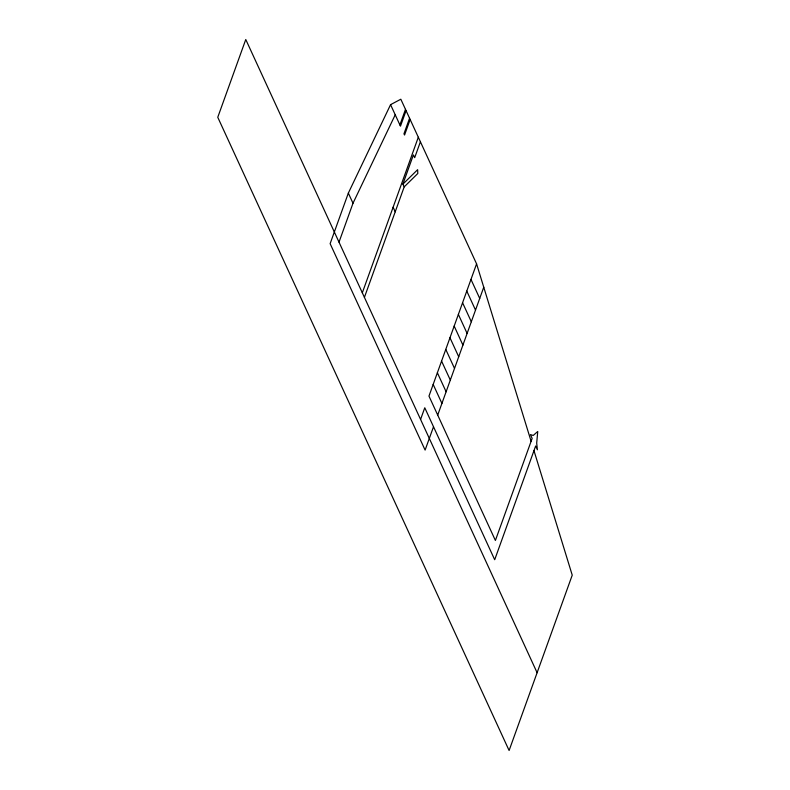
<?xml version="1.0" encoding="UTF-8"?>
<svg xmlns="http://www.w3.org/2000/svg" width="790" height="790" viewBox="0 0 790 790"><rect width="100%" height="100%" fill="white"/><g stroke="black" fill="none" stroke-linecap="round" stroke-linejoin="round"><path stroke-width="1.19" d="M531.107 441.294L476.577 263.86L400.826 99.224L390.566 104.655L348.341 193.106L330.131 243.666L425.109 450.093L433.513 426.758M339.009 242.155L353.002 203.237L395.227 114.787M399.888 124.919L405.497 109.356M406.08 110.62L400.471 126.183L390.566 104.655M409.576 118.224L403.966 133.777L404.549 135.05L410.158 119.488M362.314 292.813L418.315 137.223M364.417 297.376L404.194 186.875L417.791 173.514L417.643 169.662L402.92 184.119M420.408 141.775L414.681 157.684L413.407 154.909L402.9 184.07L404.194 186.875M420.576 419.431L424.773 407.759L494.698 559.735L535.65 445.975L537.398 449.777L536.696 443.062L537.753 431.478L533.201 435.458L530.406 434.579L532.154 438.381L495.399 540.469L428.97 396.096L476.577 263.86M437.709 415.096L483.757 287.204M470.978 279.423L479.718 298.413M466.781 291.085L475.521 310.085M462.575 302.758L471.314 321.747M458.378 314.42L467.117 333.42M454.181 326.092L462.92 345.082M393.114 207.237L395.217 211.809M449.974 337.755L458.714 356.754M445.777 349.427L454.517 368.416M441.571 361.089L450.32 380.089M437.374 372.762L446.113 391.751M348.341 193.106L353.002 203.237M433.177 384.424L441.916 403.423M537.111 672.715L245.769 39.5L217.764 117.285L509.106 750.5L572.237 575.15L533.971 450.636"/></g></svg>
